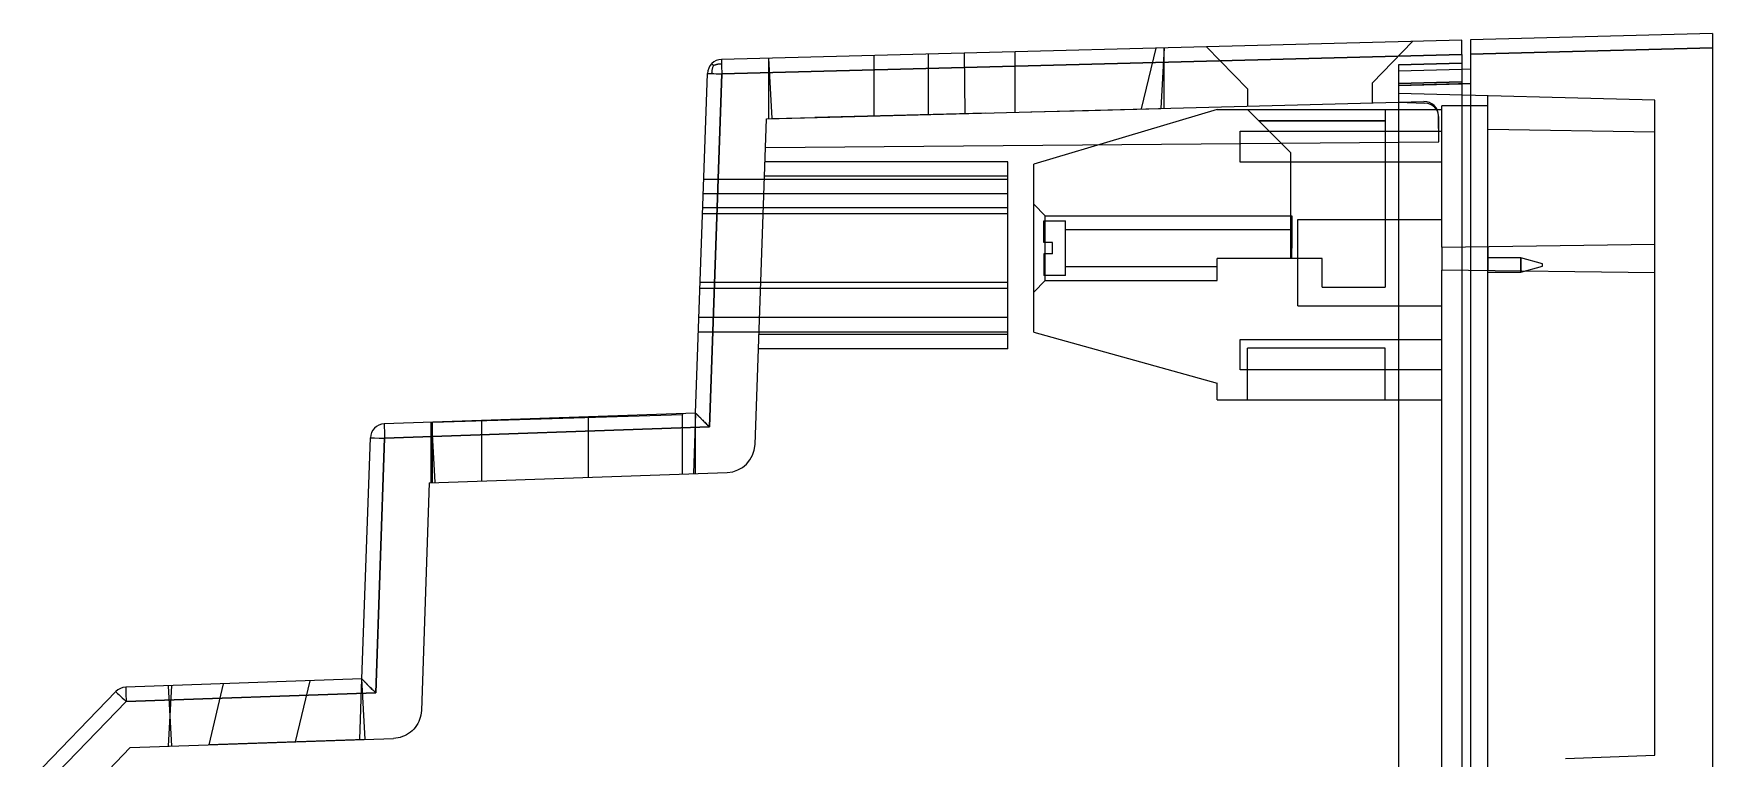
# Model space of a CAD drawing. Header units: millimetres. Extents: x -58 to 0.6, y -144 to -51.8.
# Drawn here: x -58 to 0.3, y -77 to -51.8 of the extents above; entities that cross this region are included whole.
import ezdxf

# ---------------------------------------------------------------- set-up
doc = ezdxf.new("R2010")
doc.units = ezdxf.units.MM
doc.layers.add('MAIN-1', color=7, linetype='Continuous')
doc.layers.add('MAIN-2', color=7, linetype='Continuous')

msp = doc.modelspace()

# ---------------------------------------------------------------- linework, layer by layer
at = {"layer": 'MAIN-1'}
for p, q in [((0.3, -51.822), (-8.1, -52.042)), ((0.3, -51.822), (0.3, -52.322)), ((-8.4, -52.05), (-34.111, -52.723)), ((-8.4, -52.55), (-8.4, -52.05)), ((-8.1, -52.042), (-8.1, -52.542)), ((-8.1, -52.542), (0.3, -52.322)), ((0.3, -52.322), (0.3, -81.396)), ((-34.45, -52.868), (-34.449, -52.869)), ((-34.449, -52.869), (-34.448, -52.871)), ((-34.448, -52.871), (-34.445, -52.874)), ((-34.445, -52.874), (-34.441, -52.878)), ((-34.441, -52.878), (-34.435, -52.884)), ((-34.433, -53.05), (-34.439, -53.073)), ((-34.435, -52.884), (-34.428, -52.891)), ((-34.426, -53.026), (-34.433, -53.05)), ((-34.428, -52.891), (-34.42, -52.9)), ((-34.418, -53.002), (-34.426, -53.026)), ((-34.42, -52.9), (-34.41, -52.909)), ((-34.409, -52.979), (-34.418, -53.002)), ((-34.41, -52.909), (-34.4, -52.92)), ((-34.399, -52.955), (-34.409, -52.979)), ((-34.4, -52.92), (-34.388, -52.932)), ((-34.388, -52.932), (-34.399, -52.955)), ((-34.388, -52.932), (-34.363, -52.921)), ((-34.363, -52.921), (-34.337, -52.91)), ((-34.337, -52.91), (-34.311, -52.901)), ((-34.311, -52.901), (-34.285, -52.893)), ((-34.285, -52.893), (-34.259, -52.886)), ((-34.259, -52.886), (-34.233, -52.88)), ((-34.233, -52.88), (-34.206, -52.876)), ((-34.206, -52.876), (-34.177, -52.872)), ((-34.177, -52.872), (-34.146, -52.871)), ((-34.146, -52.871), (-34.11, -52.87)), ((-34.102, -53.223), (-8.4, -52.55)), ((-8.4, -52.55), (-8.4, -141.109)), ((-8.1, -52.542), (-8.1, -141.118)), ((-35.01, -65.007), (-34.598, -53.206)), ((-34.531, -65.49), (-34.102, -53.223)), ((-34.452, -53.178), (-34.453, -53.211)), ((-34.45, -53.149), (-34.452, -53.178)), ((-34.447, -53.122), (-34.45, -53.149)), ((-34.443, -53.097), (-34.447, -53.122)), ((-34.439, -53.073), (-34.443, -53.097)), ((-8.1, -53.063), (-8.4, -53.071)), ((-8.4, -53.571), (-8.1, -53.563)), ((-35.01, -65.007), (-45.822, -65.384)), ((-35.01, -65.007), (-35.009, -65.008)), ((-35.009, -65.008), (-35.007, -65.01)), ((-35.007, -65.01), (-35.003, -65.014)), ((-35.003, -65.014), (-34.998, -65.019)), ((-34.998, -65.019), (-34.991, -65.026)), ((-34.991, -65.026), (-34.983, -65.035)), ((-34.983, -65.035), (-34.973, -65.045)), ((-34.973, -65.045), (-34.961, -65.057)), ((-34.961, -65.057), (-34.948, -65.071)), ((-34.948, -65.071), (-34.934, -65.085)), ((-34.934, -65.085), (-34.918, -65.101)), ((-34.918, -65.101), (-34.901, -65.118)), ((-34.901, -65.118), (-34.884, -65.136)), ((-34.884, -65.136), (-34.865, -65.155)), ((-34.865, -65.155), (-34.845, -65.174)), ((-34.845, -65.174), (-34.825, -65.195)), ((-34.825, -65.195), (-34.805, -65.215)), ((-34.805, -65.215), (-34.783, -65.237)), ((-34.783, -65.237), (-34.761, -65.259)), ((-34.761, -65.259), (-34.738, -65.283)), ((-34.738, -65.283), (-34.713, -65.308)), ((-46.597, -74.246), (-46.304, -65.867)), ((-45.809, -65.884), (-34.531, -65.49)), ((-34.713, -65.308), (-34.686, -65.334)), ((-34.686, -65.334), (-34.658, -65.363)), ((-34.658, -65.363), (-34.628, -65.392)), ((-34.628, -65.392), (-34.597, -65.424)), ((-34.597, -65.424), (-34.565, -65.456)), ((-34.565, -65.456), (-34.531, -65.49)), ((-46.118, -74.73), (-45.809, -65.884)), ((-46.597, -74.246), (-54.8, -74.533)), ((-46.596, -74.247), (-46.597, -74.246)), ((-46.597, -74.246), (-46.597, -74.246)), ((-46.597, -74.246), (-46.597, -74.246)), ((-46.597, -74.246), (-46.597, -74.246)), ((-46.597, -74.246), (-46.597, -74.246)), ((-46.597, -74.246), (-46.597, -74.246)), ((-46.597, -74.246), (-46.597, -74.246)), ((-46.597, -74.246), (-46.597, -74.246)), ((-46.594, -74.249), (-46.596, -74.247)), ((-46.591, -74.253), (-46.594, -74.249)), ((-46.586, -74.258), (-46.591, -74.253)), ((-46.579, -74.265), (-46.586, -74.258)), ((-46.571, -74.274), (-46.579, -74.265)), ((-46.56, -74.285), (-46.571, -74.274)), ((-46.548, -74.297), (-46.56, -74.285)), ((-46.534, -74.311), (-46.548, -74.297)), ((-46.519, -74.327), (-46.534, -74.311)), ((-46.502, -74.344), (-46.519, -74.327)), ((-46.484, -74.362), (-46.502, -74.344)), ((-46.465, -74.382), (-46.484, -74.362)), ((-46.444, -74.402), (-46.465, -74.382)), ((-46.423, -74.423), (-46.444, -74.402)), ((-46.402, -74.445), (-46.423, -74.423)), ((-46.379, -74.467), (-46.402, -74.445)), ((-46.356, -74.491), (-46.379, -74.467)), ((-46.332, -74.515), (-46.356, -74.491)), ((-46.306, -74.541), (-46.332, -74.515)), ((-46.279, -74.569), (-46.306, -74.541)), ((-46.249, -74.598), (-46.279, -74.569)), ((-46.219, -74.629), (-46.249, -74.598)), ((-55.142, -74.685), (-58, -77.644)), ((-57.504, -77.846), (-54.787, -75.032)), ((-54.787, -75.032), (-46.118, -74.73)), ((-46.186, -74.661), (-46.219, -74.629)), ((-46.153, -74.695), (-46.186, -74.661)), ((-46.118, -74.73), (-46.153, -74.695)), ((-46.487, -76.344), (-51.916, -76.533))]:
    msp.add_line(p, q, dxfattribs=at)
for centre, start, end in [((-34.098, -53.223), 134.74993, 178), ((-34.098, -53.223), 91.49947, 134.74993), ((-45.805, -65.884), 92.00001, 178), ((-54.782, -75.032), 92.00001, 136.00001)]:
    msp.add_arc(centre, 0.5, start, end, dxfattribs=at)
for centre, major_axis, ratio, start_param, end_param in [((-34.098, -53.223), (0.013, -0.5), 0.008724, 3.141593, 3.926845), ((-34.098, -53.223), (0.013, -0.5), 0.008724, -2.356341, -1.57102), ((-34.098, -53.223), (-0.5, 0.017), 0.000305, 0, 0.781837), ((-34.098, -53.223), (-0.5, 0.017), 0.000305, 0.781837, 1.562075), ((-45.805, -65.884), (-0.5, 0.017), 0.000305, 0, 1.562076), ((-45.805, -65.884), (0.017, -0.5), 0.008721, -3.141593, -1.571101), ((-54.782, -75.032), (0.017, -0.5), 0.008721, -3.141593, -1.571101), ((-54.782, -75.032), (-0.36, 0.347), 0.006062, 0, 1.56452)]:
    msp.add_ellipse(centre, major_axis=major_axis, ratio=ratio, start_param=start_param, end_param=end_param, dxfattribs=at)
at = {"layer": 'MAIN-2'}
for p, q in [((0.3, -51.822), (0.3, -51.822)), ((-23.909, -54.557), (-23.909, -52.456)), ((-19.028, -52.328), (-19.543, -54.443)), ((-18.739, -52.321), (-18.85, -54.424)), ((-18.739, -52.321), (-18.739, -52.321)), ((-18.739, -52.321), (-18.739, -52.321)), ((-18.739, -52.321), (-18.739, -52.321)), ((-18.739, -52.321), (-18.739, -52.321)), ((-18.739, -52.321), (-18.739, -52.321)), ((-18.739, -52.321), (-18.739, -52.321)), ((-18.739, -52.321), (-18.739, -52.321)), ((-18.739, -52.321), (-18.739, -52.321)), ((-18.739, -52.321), (-18.739, -52.321)), ((-18.739, -52.321), (-18.739, -52.321)), ((-18.739, -52.321), (-18.739, -52.321)), ((-18.739, -54.421), (-18.739, -52.321)), ((-17.27, -52.282), (-17.27, -52.282)), ((-17.27, -52.282), (-17.27, -52.282)), ((-17.27, -52.282), (-17.27, -52.282)), ((-17.27, -52.282), (-17.27, -52.282)), ((-17.27, -52.282), (-15.85, -53.745)), ((-11.51, -53.532), (-10.11, -52.095)), ((-10.11, -52.095), (-10.11, -52.095)), ((-10.11, -52.095), (-10.11, -52.095)), ((-10.11, -52.095), (-10.11, -52.095)), ((-10.11, -52.095), (-10.11, -52.095)), ((-8.4, -52.05), (-8.4, -52.05)), ((-8.1, -52.042), (-8.1, -52.042)), ((0.3, -52.322), (-8.1, -52.542)), ((-34.45, -52.868), (-34.449, -52.869)), ((-34.449, -52.869), (-34.448, -52.871)), ((-34.448, -52.871), (-34.445, -52.874)), ((-34.445, -52.874), (-34.441, -52.878)), ((-34.441, -52.878), (-34.435, -52.884)), ((-34.433, -53.05), (-34.439, -53.073)), ((-34.435, -52.884), (-34.428, -52.891)), ((-34.426, -53.026), (-34.433, -53.05)), ((-34.428, -52.891), (-34.42, -52.9)), ((-34.418, -53.002), (-34.426, -53.026)), ((-34.42, -52.9), (-34.41, -52.909)), ((-34.409, -52.979), (-34.418, -53.002)), ((-34.41, -52.909), (-34.4, -52.92)), ((-34.399, -52.955), (-34.409, -52.979)), ((-34.4, -52.92), (-34.388, -52.932)), ((-34.388, -52.933), (-34.399, -52.955)), ((-34.388, -52.932), (-34.365, -52.922)), ((-34.365, -52.922), (-34.342, -52.912)), ((-34.342, -52.912), (-34.318, -52.903)), ((-34.318, -52.903), (-34.295, -52.895)), ((-34.295, -52.895), (-34.271, -52.889)), ((-34.271, -52.889), (-34.248, -52.883)), ((-34.248, -52.883), (-34.223, -52.878)), ((-34.223, -52.878), (-34.198, -52.875)), ((-34.198, -52.875), (-34.172, -52.872)), ((-34.172, -52.872), (-34.143, -52.87)), ((-34.143, -52.87), (-34.11, -52.87)), ((-34.111, -52.723), (-34.111, -52.723)), ((-8.4, -52.551), (-34.102, -53.224)), ((-32.466, -52.68), (-32.466, -52.68)), ((-32.466, -52.68), (-32.466, -52.68)), ((-32.466, -52.68), (-32.466, -52.68)), ((-32.466, -52.68), (-32.466, -52.68)), ((-32.466, -52.68), (-32.466, -52.68)), ((-32.466, -52.68), (-32.466, -52.68)), ((-32.466, -52.68), (-32.466, -52.68)), ((-32.466, -52.68), (-32.466, -52.68)), ((-32.466, -52.68), (-32.466, -52.68)), ((-32.466, -52.68), (-32.466, -52.68)), ((-32.466, -52.68), (-32.466, -52.68)), ((-32.466, -52.68), (-32.466, -52.68)), ((-32.356, -54.778), (-32.466, -52.68)), ((-32.466, -54.781), (-32.466, -52.68)), ((-28.816, -52.585), (-28.816, -54.685)), ((-26.923, -54.636), (-26.923, -52.535)), ((-25.685, -52.503), (-25.66, -54.603)), ((-10.6, -52.913), (-8.4, -52.856)), ((-8.4, -52.856), (-10.6, -52.913)), ((-8.4, -52.856), (-10.6, -52.913)), ((-10.6, -52.913), (-10.6, -52.913)), ((-10.6, -52.913), (-10.6, -52.914)), ((-10.6, -52.914), (-10.6, -52.916)), ((-10.6, -52.916), (-10.6, -52.919)), ((-10.6, -52.919), (-10.6, -52.924)), ((-10.6, -52.924), (-10.6, -52.93)), ((-10.6, -52.93), (-10.6, -52.938)), ((-10.6, -52.938), (-10.6, -52.947)), ((-10.6, -52.947), (-10.6, -52.957)), ((-10.6, -52.957), (-10.6, -52.968)), ((-10.6, -52.968), (-10.6, -52.981)), ((-10.6, -52.981), (-10.6, -52.995)), ((-10.6, -52.995), (-10.6, -53.01)), ((-10.6, -53.01), (-10.6, -53.027)), ((-10.6, -53.027), (-10.6, -53.044)), ((-10.6, -53.044), (-10.6, -53.063)), ((-8.4, -52.856), (-8.4, -52.856)), ((-35.01, -65.007), (-34.598, -53.206)), ((-34.598, -53.206), (-34.598, -53.206)), ((-34.102, -53.223), (-34.531, -65.49)), ((-34.452, -53.178), (-34.453, -53.211)), ((-34.45, -53.149), (-34.452, -53.178)), ((-34.448, -53.122), (-34.45, -53.149)), ((-34.444, -53.097), (-34.448, -53.122)), ((-34.439, -53.073), (-34.444, -53.097)), ((-11.51, -53.532), (-11.51, -53.532)), ((-11.51, -54.232), (-11.51, -53.532)), ((-11.51, -53.532), (-11.51, -53.532)), ((-11.51, -53.532), (-11.51, -53.532)), ((-11.51, -53.532), (-11.51, -53.532)), ((-10.6, -53.063), (-10.6, -53.083)), ((-8.4, -53.071), (-10.6, -53.129)), ((-10.6, -53.083), (-10.6, -53.103)), ((-10.6, -53.103), (-10.6, -53.125)), ((-10.6, -53.125), (-10.6, -53.148)), ((-10.6, -53.129), (-10.6, -53.129)), ((-10.6, -53.148), (-10.6, -53.171)), ((-10.6, -53.171), (-10.6, -53.196)), ((-10.6, -53.196), (-10.6, -53.221)), ((-10.6, -53.221), (-10.6, -53.247)), ((-10.6, -53.247), (-10.6, -53.273)), ((-10.6, -53.273), (-10.6, -53.301)), ((-10.6, -53.301), (-10.6, -53.328)), ((-10.6, -53.328), (-10.6, -53.356)), ((-10.6, -53.356), (-10.6, -53.385)), ((-10.6, -53.385), (-10.6, -53.413)), ((-10.6, -53.413), (-10.6, -53.443)), ((-10.6, -53.443), (-10.6, -53.472)), ((-10.6, -53.472), (-10.6, -53.502)), ((-10.6, -53.502), (-10.6, -53.532)), ((-8.4, -53.505), (-10.6, -53.563)), ((-10.6, -53.563), (-8.4, -53.505)), ((-10.6, -53.532), (-10.6, -53.563)), ((-8.1, -53.563), (-10.6, -53.628)), ((-10.6, -53.563), (-10.6, -127.839)), ((-10.6, -53.628), (-8.4, -53.571)), ((-8.1, -53.063), (-8.1, -53.063)), ((-32.551, -54.783), (-10.6, -54.208)), ((-15.85, -53.745), (-15.85, -53.745)), ((-15.85, -53.745), (-15.85, -54.346)), ((-15.85, -53.745), (-15.85, -53.745)), ((-15.85, -53.745), (-15.85, -53.745)), ((-15.85, -53.745), (-15.85, -53.745)), ((-10.6, -53.908), (-10.6, -53.908)), ((-1.7, -54.141), (-10.6, -53.91)), ((-10.6, -54.208), (-9.721, -54.185)), ((-10.6, -54.208), (-10.6, -54.208)), ((-10.6, -54.208), (-10.6, -54.208)), ((-10.6, -54.208), (-10.6, -54.208)), ((-10.6, -54.208), (-10.6, -54.208)), ((-10.6, -54.208), (-10.6, -54.208)), ((-10.6, -54.208), (-9.683, -54.24)), ((-9.721, -54.185), (-9.721, -54.185)), ((-7.5, -53.989), (-7.5, -53.989)), ((-7.5, -53.989), (-7.5, -53.989)), ((-7.5, -54.33), (-7.5, -53.989)), ((-1.7, -59.142), (-1.7, -54.141)), ((-1.7, -54.141), (-1.7, -54.141)), ((-1.7, -54.141), (-1.7, -54.141)), ((-1.7, -54.141), (-1.7, -54.141)), ((-32.947, -66.105), (-32.551, -54.783)), ((-32.551, -54.783), (-32.551, -54.783)), ((-32.551, -54.783), (-32.551, -54.783)), ((-32.551, -54.783), (-32.551, -54.783)), ((-32.466, -54.781), (-32.466, -54.781)), ((-32.466, -54.781), (-32.466, -54.781)), ((-32.466, -54.781), (-32.466, -54.781)), ((-32.466, -54.781), (-32.466, -54.781)), ((-32.466, -54.781), (-32.466, -54.781)), ((-32.466, -54.781), (-32.466, -54.781)), ((-32.466, -54.781), (-32.466, -54.781)), ((-32.356, -54.778), (-30.875, -54.739)), ((-32.356, -54.778), (-32.356, -54.778)), ((-32.356, -54.778), (-32.356, -54.778)), ((-32.356, -54.778), (-32.356, -54.778)), ((-32.356, -54.778), (-32.356, -54.778)), ((-32.356, -54.778), (-32.356, -54.778)), ((-32.356, -54.778), (-32.356, -54.778)), ((-32.356, -54.778), (-32.356, -54.778)), ((-32.356, -54.778), (-32.356, -54.778)), ((-24.931, -54.584), (-30.875, -54.739)), ((-23.367, -54.543), (-21.365, -54.49)), ((-16.9, -54.459), (-23.27, -56.359)), ((-21.365, -54.49), (-18.85, -54.424)), ((-18.85, -54.424), (-18.85, -54.424)), ((-18.85, -54.424), (-18.85, -54.424)), ((-18.85, -54.424), (-18.85, -54.424)), ((-18.85, -54.424), (-18.85, -54.424)), ((-18.85, -54.424), (-18.85, -54.424)), ((-18.85, -54.424), (-18.85, -54.424)), ((-18.85, -54.424), (-18.85, -54.424)), ((-18.85, -54.424), (-18.85, -54.424)), ((-18.739, -54.421), (-18.739, -54.421)), ((-18.739, -54.421), (-18.739, -54.421)), ((-18.739, -54.421), (-18.739, -54.421)), ((-18.739, -54.421), (-18.739, -54.421)), ((-18.739, -54.421), (-18.739, -54.421)), ((-16.9, -54.459), (-16.9, -54.459)), ((-16.9, -54.459), (-16.9, -54.459)), ((-16.9, -54.459), (-9.1, -54.459)), ((-15.85, -54.346), (-15.85, -54.346)), ((-15.85, -54.346), (-15.85, -54.346)), ((-15.85, -54.346), (-15.85, -54.346)), ((-15.85, -54.346), (-15.85, -54.346)), ((-15.85, -54.459), (-15.85, -54.459)), ((-15.85, -54.459), (-15.85, -54.459)), ((-15.85, -54.459), (-15.85, -54.459)), ((-15.85, -54.459), (-15.85, -54.459)), ((-15.85, -54.459), (-15.45, -54.859)), ((-11.51, -54.232), (-11.51, -54.232)), ((-11.51, -54.232), (-11.51, -54.232)), ((-11.51, -54.232), (-11.51, -54.232)), ((-11.51, -54.232), (-11.51, -54.232)), ((-11.06, -54.459), (-11.06, -54.459)), ((-11.06, -54.459), (-11.06, -54.459)), ((-11.06, -54.459), (-11.06, -54.459)), ((-11.06, -54.459), (-11.06, -54.459)), ((-11.06, -54.459), (-11.06, -54.859)), ((-9.683, -54.24), (-9.683, -54.24)), ((-9.2, -55.582), (-9.208, -54.681)), ((-9.208, -54.681), (-9.208, -54.681)), ((-9.2, -55.582), (-9.2, -54.74)), ((-9.2, -54.74), (-9.2, -54.74)), ((-7.5, -54.33), (-9.1, -54.33)), ((-9.1, -59.245), (-9.1, -54.33)), ((-9.1, -54.33), (-9.1, -54.33)), ((-9.1, -54.459), (-9.1, -54.459)), ((-9.1, -54.459), (-9.1, -54.459)), ((-7.5, -54.33), (-7.5, -54.33)), ((-7.5, -54.33), (-7.5, -54.33)), ((-7.5, -54.33), (-7.5, -54.33)), ((-7.5, -54.33), (-7.5, -54.33)), ((-7.5, -54.33), (-7.5, -54.33)), ((-7.5, -59.223), (-7.5, -54.33)), ((-16.1, -55.209), (-16.1, -55.209)), ((-16.1, -55.209), (-16.1, -55.209)), ((-16.1, -55.209), (-9.1, -55.209)), ((-16.1, -56.289), (-16.1, -55.209)), ((-11.06, -54.859), (-15.45, -54.859)), ((-15.45, -54.859), (-11.06, -54.859)), ((-15.45, -54.859), (-11.06, -54.859)), ((-11.06, -54.859), (-15.45, -54.859)), ((-11.06, -54.859), (-15.45, -54.859)), ((-15.45, -54.859), (-11.06, -54.859)), ((-15.45, -54.859), (-11.06, -54.859)), ((-14.35, -55.959), (-15.45, -54.859)), ((-11.06, -54.859), (-15.45, -54.859)), ((-11.06, -54.859), (-11.06, -60.634)), ((-9.1, -55.209), (-9.1, -55.209)), ((-9.1, -55.209), (-9.1, -55.209)), ((-7.5, -55.141), (-7.5, -55.141)), ((-7.5, -55.141), (-1.7, -55.242)), ((-7.5, -55.141), (-7.5, -55.141)), ((-1.7, -55.242), (-1.7, -55.242)), ((-1.7, -55.242), (-1.7, -55.242)), ((-32.586, -55.786), (-9.2, -55.582)), ((-32.586, -55.786), (-32.586, -55.786)), ((-32.586, -55.786), (-32.586, -55.786)), ((-14.35, -55.959), (-14.35, -55.959)), ((-14.35, -55.959), (-14.35, -55.959)), ((-14.35, -55.959), (-14.35, -55.959)), ((-14.35, -55.959), (-14.35, -55.959)), ((-14.35, -55.959), (-14.35, -59.643)), ((-9.2, -55.582), (-9.2, -55.582)), ((-9.2, -55.582), (-9.2, -55.582)), ((-24.164, -56.279), (-32.604, -56.279)), ((-32.604, -56.279), (-32.604, -56.279)), ((-24.164, -56.785), (-24.164, -56.279)), ((-24.164, -56.279), (-24.164, -56.279)), ((-23.27, -56.359), (-23.27, -56.359)), ((-23.27, -62.199), (-23.27, -56.359)), ((-23.27, -56.359), (-23.27, -56.359)), ((-16.1, -56.289), (-16.1, -56.289)), ((-9.1, -56.289), (-16.1, -56.289)), ((-16.1, -56.289), (-16.1, -56.289)), ((-9.1, -56.289), (-9.1, -56.289)), ((-9.1, -59.245), (-9.1, -56.289)), ((-9.1, -56.289), (-9.1, -56.289)), ((-34.726, -56.879), (-24.164, -56.879)), ((-34.726, -56.879), (-24.164, -56.879)), ((-34.726, -56.879), (-24.164, -56.879)), ((-34.726, -56.879), (-24.164, -56.879)), ((-24.164, -56.78), (-32.621, -56.78)), ((-24.164, -59.78), (-24.164, -56.78)), ((-34.743, -57.38), (-24.164, -57.38)), ((-34.768, -58.09), (-34.768, -58.09)), ((-34.768, -58.09), (-34.768, -58.09)), ((-24.164, -58.09), (-34.768, -58.09)), ((-24.164, -57.881), (-34.761, -57.881)), ((-24.164, -57.881), (-34.761, -57.881)), ((-24.164, -57.881), (-34.761, -57.881)), ((-24.164, -57.881), (-34.761, -57.881)), ((-24.164, -57.881), (-34.761, -57.881)), ((-24.164, -57.881), (-34.761, -57.881)), ((-34.761, -58.09), (-34.761, -58.09)), ((-24.164, -58.09), (-24.164, -58.09)), ((-24.164, -58.09), (-24.164, -58.09)), ((-24.164, -58.09), (-24.164, -58.09)), ((-22.87, -58.154), (-23.27, -57.754)), ((-22.87, -58.154), (-23.27, -57.754)), ((-22.87, -58.154), (-23.27, -57.754)), ((-22.87, -58.154), (-23.27, -57.754)), ((-22.87, -59.279), (-22.87, -58.154)), ((-22.87, -59.279), (-22.87, -58.154)), ((-22.87, -59.279), (-22.87, -58.154)), ((-22.87, -59.279), (-22.87, -58.154)), ((-22.87, -58.154), (-14.35, -58.154)), ((-22.87, -58.154), (-14.31, -58.154)), ((-22.87, -58.154), (-14.35, -58.154)), ((-22.87, -58.154), (-14.31, -58.154)), ((-14.31, -58.154), (-14.31, -59.279)), ((-14.1, -59.78), (-14.1, -58.28)), ((-14.1, -58.28), (-9.1, -58.28)), ((-22.92, -58.329), (-22.17, -58.329)), ((-22.92, -59.079), (-22.92, -58.329)), ((-22.92, -58.329), (-22.17, -58.329)), ((-22.17, -60.229), (-22.17, -58.329)), ((-22.17, -58.629), (-14.31, -58.629)), ((-22.17, -58.629), (-14.31, -58.629)), ((-22.62, -59.079), (-22.92, -59.079)), ((-22.92, -59.079), (-22.92, -59.079)), ((-22.92, -59.079), (-22.92, -59.079)), ((-22.87, -60.404), (-22.87, -59.279)), ((-22.87, -60.404), (-22.87, -59.279)), ((-22.87, -60.404), (-22.87, -59.279)), ((-22.87, -60.404), (-22.87, -59.279)), ((-22.62, -59.479), (-22.62, -59.079)), ((-22.62, -59.079), (-22.62, -59.079)), ((-22.62, -59.079), (-22.62, -59.079)), ((-14.31, -59.643), (-14.31, -59.279)), ((-9.1, -59.245), (-1.7, -59.142)), ((-9.1, -59.245), (-9.1, -60.037)), ((-9.1, -59.245), (-9.1, -59.245)), ((-9.1, -59.245), (-9.1, -59.245)), ((-7.5, -59.223), (-7.5, -59.223)), ((-7.5, -59.223), (-7.5, -60.059)), ((-7.5, -59.223), (-7.5, -59.223)), ((-7.5, -59.223), (-7.5, -59.223)), ((-7.5, -60.059), (-7.5, -59.223)), ((-7.5, -59.223), (-7.5, -59.223)), ((-1.7, -60.14), (-1.7, -59.142)), ((-1.7, -59.142), (-1.7, -59.142)), ((-1.7, -59.142), (-1.7, -59.142)), ((-24.164, -62.78), (-24.164, -59.78)), ((-22.62, -59.479), (-22.92, -59.479)), ((-22.92, -59.479), (-22.92, -60.229)), ((-22.92, -59.479), (-22.92, -59.479)), ((-22.92, -59.479), (-22.92, -59.479)), ((-22.62, -59.479), (-22.62, -59.479)), ((-22.62, -59.479), (-22.62, -59.479)), ((-16.9, -59.929), (-22.17, -59.929)), ((-16.9, -59.929), (-22.17, -59.929)), ((-14.35, -59.643), (-16.9, -59.643)), ((-16.9, -60.404), (-16.9, -59.643)), ((-16.9, -59.643), (-16.9, -59.643)), ((-16.9, -59.643), (-16.9, -59.643)), ((-16.9, -59.643), (-16.9, -59.643)), ((-16.9, -59.643), (-16.9, -59.643)), ((-16.9, -59.643), (-16.9, -59.643)), ((-16.9, -59.643), (-16.9, -59.643)), ((-14.35, -59.643), (-14.35, -59.643)), ((-14.35, -59.643), (-14.35, -59.643)), ((-14.35, -59.643), (-14.35, -59.643)), ((-14.35, -59.643), (-14.35, -59.643)), ((-14.35, -59.643), (-14.35, -59.643)), ((-14.35, -59.643), (-14.35, -59.643)), ((-13.248, -59.643), (-14.35, -59.643)), ((-14.31, -59.643), (-14.31, -59.643)), ((-14.31, -59.643), (-14.31, -59.643)), ((-14.31, -59.643), (-14.31, -59.643)), ((-14.31, -59.643), (-14.31, -59.643)), ((-14.1, -61.28), (-14.1, -59.78)), ((-13.248, -59.643), (-13.248, -59.643)), ((-13.248, -59.643), (-13.248, -59.643)), ((-13.248, -59.643), (-13.248, -59.643)), ((-13.248, -60.634), (-13.248, -59.643)), ((-13.248, -59.643), (-13.248, -59.643)), ((-1.701, -60.14), (-9.1, -60.037)), ((-9.1, -60.037), (-9.1, -60.037)), ((-9.1, -60.037), (-9.1, -60.037)), ((-9.1, -133.623), (-9.1, -60.037)), ((-9.1, -62.449), (-9.1, -60.037)), ((-7.5, -59.609), (-7.5, -59.609)), ((-7.5, -59.609), (-7.5, -59.609)), ((-7.5, -59.609), (-7.5, -59.609)), ((-7.5, -59.609), (-7.5, -59.609)), ((-6.35, -59.609), (-7.5, -59.609)), ((-6.35, -59.609), (-6.35, -60.109)), ((-6.35, -59.609), (-6.35, -59.609)), ((-6.35, -60.109), (-6.35, -59.609)), ((-6.35, -59.609), (-6.35, -60.109)), ((-6.35, -59.609), (-6.35, -59.609)), ((-6.35, -60.109), (-6.35, -59.609)), ((-6.35, -59.609), (-6.35, -60.109)), ((-6.35, -59.609), (-6.35, -59.609)), ((-6.35, -60.109), (-6.35, -59.609)), ((-6.35, -59.609), (-6.35, -60.109)), ((-5.6, -59.819), (-6.35, -59.609)), ((-6.35, -60.109), (-6.35, -59.609)), ((-6.35, -59.609), (-6.35, -59.609)), ((-6.35, -60.109), (-5.6, -59.899)), ((-5.6, -59.819), (-5.6, -59.819)), ((-5.6, -59.819), (-5.6, -59.819)), ((-5.6, -59.819), (-5.6, -59.819)), ((-5.6, -59.819), (-5.6, -59.819)), ((-5.6, -59.899), (-5.6, -59.819)), ((-5.6, -59.899), (-5.6, -59.899)), ((-5.6, -59.899), (-5.6, -59.899)), ((-5.6, -59.899), (-5.6, -59.899)), ((-5.6, -59.899), (-5.6, -59.899)), ((-34.851, -60.469), (-34.851, -60.469)), ((-34.851, -60.469), (-34.851, -60.469)), ((-34.851, -60.469), (-34.851, -60.469)), ((-24.164, -60.469), (-34.851, -60.469)), ((-24.164, -60.469), (-24.164, -60.469)), ((-24.164, -60.469), (-24.164, -60.469)), ((-24.164, -60.469), (-24.164, -60.469)), ((-23.27, -60.804), (-22.87, -60.404)), ((-23.27, -60.804), (-22.87, -60.404)), ((-23.27, -60.804), (-22.87, -60.404)), ((-23.27, -60.804), (-22.87, -60.404)), ((-22.17, -60.229), (-22.92, -60.229)), ((-22.17, -60.229), (-22.92, -60.229)), ((-22.87, -60.404), (-16.9, -60.404)), ((-22.87, -60.404), (-16.9, -60.404)), ((-22.87, -60.404), (-16.9, -60.404)), ((-22.87, -60.404), (-16.9, -60.404)), ((-7.5, -60.059), (-7.5, -60.059)), ((-7.5, -60.059), (-7.5, -60.059)), ((-7.5, -60.059), (-7.5, -60.059)), ((-7.5, -60.059), (-7.5, -60.059)), ((-7.5, -81.495), (-7.5, -60.059)), ((-7.5, -60.109), (-7.5, -60.109)), ((-7.5, -60.109), (-7.5, -60.109)), ((-7.5, -60.109), (-7.5, -60.109)), ((-7.5, -60.109), (-7.5, -60.109)), ((-7.5, -60.109), (-6.35, -60.109)), ((-6.35, -60.109), (-6.35, -60.109)), ((-6.35, -60.109), (-6.35, -60.109)), ((-6.35, -60.109), (-6.35, -60.109)), ((-6.35, -60.109), (-6.35, -60.109)), ((-1.701, -76.898), (-1.701, -60.14)), ((-1.7, -60.14), (-1.7, -60.14)), ((-24.164, -60.677), (-34.859, -60.677)), ((-24.164, -60.677), (-34.859, -60.677)), ((-24.164, -60.677), (-34.859, -60.677)), ((-24.164, -60.677), (-34.859, -60.677)), ((-24.164, -60.677), (-34.859, -60.677)), ((-24.164, -60.677), (-34.859, -60.677)), ((-13.248, -60.634), (-13.248, -60.634)), ((-13.248, -60.634), (-13.248, -60.634)), ((-13.248, -60.634), (-13.248, -60.634)), ((-13.248, -60.634), (-11.06, -60.634)), ((-13.248, -60.634), (-13.248, -60.634)), ((-11.06, -60.634), (-11.06, -60.634)), ((-11.06, -60.634), (-11.06, -60.634)), ((-11.06, -60.634), (-11.06, -60.634)), ((-11.06, -60.634), (-11.06, -60.634)), ((-34.894, -61.679), (-24.164, -61.679)), ((-34.894, -61.679), (-24.164, -61.679)), ((-34.894, -61.679), (-24.164, -61.679)), ((-34.894, -61.679), (-24.164, -61.679)), ((-14.1, -61.28), (-9.1, -61.28)), ((-34.911, -62.18), (-24.164, -62.18)), ((-32.813, -62.279), (-32.813, -62.279)), ((-24.164, -62.279), (-32.813, -62.279)), ((-24.164, -62.279), (-24.164, -62.279)), ((-23.27, -62.199), (-23.27, -62.199)), ((-23.27, -62.199), (-16.9, -63.971)), ((-23.27, -62.199), (-23.27, -62.199)), ((-24.164, -62.78), (-32.831, -62.78)), ((-16.1, -62.449), (-16.1, -62.449)), ((-16.1, -62.449), (-16.1, -62.449)), ((-16.1, -62.449), (-9.1, -62.449)), ((-16.1, -63.509), (-16.1, -62.449)), ((-15.85, -62.749), (-15.85, -62.749)), ((-15.85, -62.749), (-15.85, -62.749)), ((-11.06, -62.749), (-15.85, -62.749)), ((-15.85, -62.749), (-15.85, -62.749)), ((-15.85, -64.549), (-15.85, -62.749)), ((-15.85, -62.749), (-15.85, -62.749)), ((-11.06, -62.749), (-11.06, -62.749)), ((-11.06, -62.749), (-11.06, -62.749)), ((-11.06, -62.749), (-11.06, -62.749)), ((-11.06, -64.549), (-11.06, -62.749)), ((-11.06, -62.749), (-11.06, -62.749)), ((-9.1, -62.449), (-9.1, -62.449)), ((-9.1, -62.449), (-9.1, -62.449)), ((-16.1, -63.509), (-16.1, -63.509)), ((-9.1, -63.509), (-16.1, -63.509)), ((-16.1, -63.509), (-16.1, -63.509)), ((-9.1, -63.509), (-9.1, -63.509)), ((-9.1, -63.509), (-9.1, -63.509)), ((-16.9, -63.971), (-16.9, -63.971)), ((-16.9, -63.971), (-16.9, -63.971)), ((-16.9, -64.549), (-16.9, -63.971)), ((-16.9, -64.549), (-16.9, -64.549)), ((-16.9, -64.549), (-9.1, -64.549)), ((-16.9, -64.549), (-16.9, -64.549)), ((-15.85, -64.549), (-15.85, -64.549)), ((-15.85, -64.549), (-15.85, -64.549)), ((-15.85, -64.549), (-15.85, -64.549)), ((-15.85, -64.549), (-15.85, -64.549)), ((-11.06, -64.549), (-11.06, -64.549)), ((-11.06, -64.549), (-11.06, -64.549)), ((-11.06, -64.549), (-11.06, -64.549)), ((-11.06, -64.549), (-11.06, -64.549)), ((-9.1, -64.549), (-9.1, -64.549)), ((-9.1, -64.549), (-9.1, -64.549)), ((-44.142, -65.326), (-35.463, -65.057)), ((-42.432, -67.367), (-42.432, -65.266)), ((-38.727, -67.238), (-38.727, -65.137)), ((-35.467, -65.023), (-35.462, -65.057)), ((-35.462, -67.124), (-35.462, -65.057)), ((-35.01, -65.007), (-35.083, -67.111)), ((-35.01, -65.007), (-35.01, -65.007)), ((-35.01, -65.007), (-35.01, -65.007)), ((-35.01, -65.007), (-35.01, -65.007)), ((-35.01, -65.007), (-35.01, -65.007)), ((-35.01, -65.007), (-35.01, -65.007)), ((-35.01, -65.007), (-35.01, -65.007)), ((-35.01, -65.007), (-35.01, -65.007)), ((-35.01, -65.007), (-35.01, -65.007)), ((-35.01, -65.007), (-35.01, -65.007)), ((-35.01, -65.007), (-35.01, -65.007)), ((-35.01, -65.007), (-35.01, -65.007)), ((-35.01, -65.007), (-35.01, -65.007)), ((-35.01, -65.007), (-35.01, -65.007)), ((-35.01, -67.108), (-35.01, -65.007)), ((-35.01, -65.007), (-35.009, -65.008)), ((-35.009, -65.008), (-35.007, -65.01)), ((-35.007, -65.01), (-35.003, -65.015)), ((-35.003, -65.015), (-34.997, -65.02)), ((-34.997, -65.02), (-34.99, -65.028)), ((-34.99, -65.028), (-34.981, -65.037)), ((-34.981, -65.037), (-34.97, -65.048)), ((-34.97, -65.048), (-34.957, -65.061)), ((-34.957, -65.061), (-34.943, -65.076)), ((-34.943, -65.076), (-34.928, -65.091)), ((-34.928, -65.091), (-34.911, -65.108)), ((-34.911, -65.108), (-34.893, -65.126)), ((-34.893, -65.126), (-34.874, -65.145)), ((-34.874, -65.145), (-34.854, -65.165)), ((-34.854, -65.165), (-34.834, -65.186)), ((-34.834, -65.186), (-34.813, -65.207)), ((-34.813, -65.207), (-34.791, -65.229)), ((-34.791, -65.229), (-34.768, -65.252)), ((-34.768, -65.252), (-34.744, -65.276)), ((-34.744, -65.276), (-34.719, -65.302)), ((-46.597, -74.246), (-46.304, -65.867)), ((-46.304, -65.867), (-46.304, -65.867)), ((-45.822, -65.384), (-45.822, -65.384)), ((-34.531, -65.49), (-45.809, -65.884)), ((-44.194, -65.328), (-44.194, -65.328)), ((-44.194, -65.328), (-44.194, -65.328)), ((-44.194, -65.328), (-44.194, -65.328)), ((-44.194, -67.429), (-44.194, -65.328)), ((-44.168, -65.327), (-44.168, -65.327)), ((-44.168, -65.327), (-44.168, -65.327)), ((-44.168, -65.327), (-44.168, -65.327)), ((-44.168, -65.327), (-44.168, -65.327)), ((-44.168, -65.327), (-44.168, -65.327)), ((-44.168, -65.327), (-44.168, -65.327)), ((-44.058, -67.424), (-44.168, -65.327)), ((-44.142, -65.326), (-44.142, -65.326)), ((-44.142, -65.326), (-44.142, -65.326)), ((-44.142, -67.427), (-44.142, -65.326)), ((-34.719, -65.302), (-34.692, -65.329)), ((-34.692, -65.329), (-34.663, -65.358)), ((-34.663, -65.358), (-34.632, -65.389)), ((-34.632, -65.389), (-34.6, -65.421)), ((-34.6, -65.421), (-34.566, -65.455)), ((-34.566, -65.455), (-34.531, -65.49)), ((-45.809, -65.884), (-46.118, -74.73)), ((-32.947, -66.105), (-32.947, -66.105)), ((-44.258, -67.431), (-44.534, -75.345)), ((-44.258, -67.431), (-33.911, -67.07)), ((-44.258, -67.431), (-44.258, -67.431)), ((-44.194, -67.429), (-44.194, -67.429)), ((-44.194, -67.429), (-44.194, -67.429)), ((-44.194, -67.429), (-44.194, -67.429)), ((-44.142, -67.427), (-44.142, -67.427)), ((-44.142, -67.427), (-44.142, -67.427)), ((-44.058, -67.424), (-44.058, -67.424)), ((-44.058, -67.424), (-44.058, -67.424)), ((-44.058, -67.424), (-44.058, -67.424)), ((-44.058, -67.424), (-44.058, -67.424)), ((-44.058, -67.424), (-44.058, -67.424)), ((-44.058, -67.424), (-44.058, -67.424)), ((-35.083, -67.111), (-35.083, -67.111)), ((-35.083, -67.111), (-35.083, -67.111)), ((-35.083, -67.111), (-35.083, -67.111)), ((-35.083, -67.111), (-35.083, -67.111)), ((-35.083, -67.111), (-35.083, -67.111)), ((-35.083, -67.111), (-35.083, -67.111)), ((-35.083, -67.111), (-35.083, -67.111)), ((-35.083, -67.111), (-35.083, -67.111)), ((-35.083, -67.111), (-35.083, -67.111)), ((-35.083, -67.111), (-35.083, -67.111)), ((-35.01, -67.108), (-35.01, -67.108)), ((-33.911, -67.07), (-33.911, -67.07)), ((-54.8, -74.533), (-54.8, -74.533)), ((-53.311, -76.582), (-53.201, -74.477)), ((-53.311, -74.481), (-53.311, -74.481)), ((-53.311, -74.481), (-53.311, -74.481)), ((-53.311, -74.481), (-53.311, -74.481)), ((-53.311, -74.481), (-53.311, -74.481)), ((-53.311, -74.481), (-53.311, -74.481)), ((-53.311, -74.481), (-53.311, -74.481)), ((-53.311, -74.481), (-53.311, -74.481)), ((-53.311, -74.481), (-53.311, -74.481)), ((-53.201, -76.578), (-53.311, -74.481)), ((-53.201, -74.477), (-53.201, -74.477)), ((-53.201, -74.477), (-53.201, -74.477)), ((-53.201, -74.477), (-53.201, -74.477)), ((-51.421, -74.415), (-51.916, -76.533)), ((-48.907, -76.428), (-48.392, -74.309)), ((-46.671, -76.35), (-46.597, -74.246)), ((-46.597, -74.246), (-46.597, -74.246)), ((-46.597, -74.246), (-46.597, -74.246)), ((-46.597, -74.246), (-46.597, -74.246)), ((-46.597, -74.246), (-46.597, -74.246)), ((-46.597, -74.246), (-46.597, -74.246)), ((-46.597, -74.246), (-46.597, -74.246)), ((-46.597, -74.246), (-46.597, -74.246)), ((-46.597, -74.246), (-46.597, -74.246)), ((-46.597, -74.246), (-46.597, -74.246)), ((-46.597, -74.246), (-46.597, -74.246)), ((-46.597, -74.246), (-46.597, -74.246)), ((-46.597, -74.246), (-46.597, -74.246)), ((-46.597, -74.246), (-46.597, -74.246)), ((-46.597, -74.246), (-46.597, -74.246)), ((-46.597, -74.246), (-46.597, -74.246)), ((-46.597, -74.246), (-46.597, -74.246)), ((-46.597, -74.246), (-46.597, -74.246)), ((-46.597, -74.246), (-46.597, -74.246)), ((-46.597, -74.246), (-46.597, -74.246)), ((-46.597, -74.246), (-46.597, -74.246)), ((-46.597, -74.246), (-46.597, -74.246)), ((-46.597, -74.246), (-46.597, -74.246)), ((-46.597, -74.246), (-46.597, -74.246)), ((-46.597, -74.246), (-46.597, -74.246)), ((-46.597, -74.246), (-46.597, -74.246)), ((-46.597, -74.246), (-46.597, -74.246)), ((-46.597, -74.246), (-46.597, -74.246)), ((-46.597, -74.246), (-46.597, -74.246)), ((-46.597, -74.246), (-46.597, -74.246)), ((-46.597, -74.246), (-46.597, -74.246)), ((-46.597, -74.246), (-46.597, -74.246)), ((-46.597, -74.246), (-46.597, -74.246)), ((-46.597, -74.246), (-46.597, -74.246)), ((-46.597, -74.246), (-46.597, -74.246)), ((-46.597, -74.246), (-46.597, -74.246)), ((-46.597, -74.246), (-46.597, -74.246)), ((-46.597, -74.246), (-46.597, -74.246)), ((-46.597, -74.246), (-46.597, -74.246)), ((-46.597, -74.246), (-46.597, -74.246)), ((-46.597, -74.246), (-46.597, -74.246)), ((-46.597, -74.246), (-46.597, -74.246)), ((-46.597, -74.246), (-46.597, -74.246)), ((-46.597, -74.246), (-46.597, -74.246)), ((-46.597, -74.246), (-46.597, -74.246)), ((-46.597, -74.246), (-46.597, -74.246)), ((-46.597, -74.246), (-46.597, -74.246)), ((-46.597, -74.246), (-46.597, -74.246)), ((-46.597, -74.246), (-46.597, -74.246)), ((-46.597, -74.246), (-46.597, -74.246)), ((-46.597, -74.246), (-46.597, -74.246)), ((-46.597, -74.246), (-46.597, -74.246)), ((-46.597, -74.246), (-46.597, -74.246)), ((-46.597, -74.246), (-46.597, -74.246)), ((-46.597, -74.246), (-46.597, -74.246)), ((-46.597, -74.246), (-46.597, -74.246)), ((-46.597, -74.246), (-46.597, -74.246)), ((-46.597, -74.246), (-46.597, -74.246)), ((-46.597, -74.246), (-46.597, -74.246)), ((-46.597, -74.246), (-46.597, -74.246)), ((-46.597, -74.246), (-46.597, -74.246)), ((-46.597, -74.246), (-46.597, -74.246)), ((-46.597, -74.246), (-46.597, -74.246)), ((-46.597, -74.246), (-46.597, -74.246)), ((-46.597, -74.246), (-46.597, -74.246)), ((-46.597, -74.246), (-46.597, -74.246)), ((-46.597, -74.246), (-46.596, -74.247)), ((-46.487, -76.344), (-46.597, -74.246)), ((-46.596, -74.247), (-46.594, -74.25)), ((-46.594, -74.25), (-46.59, -74.254)), ((-46.59, -74.254), (-46.585, -74.26)), ((-46.585, -74.26), (-46.577, -74.267)), ((-46.577, -74.267), (-46.568, -74.277)), ((-46.568, -74.277), (-46.557, -74.288)), ((-46.557, -74.288), (-46.545, -74.301)), ((-46.545, -74.301), (-46.53, -74.315)), ((-46.53, -74.315), (-46.515, -74.331)), ((-46.515, -74.331), (-46.498, -74.348)), ((-46.498, -74.348), (-46.48, -74.366)), ((-46.48, -74.366), (-46.461, -74.385)), ((-46.461, -74.385), (-46.442, -74.405)), ((-46.442, -74.405), (-46.421, -74.426)), ((-46.421, -74.426), (-46.4, -74.447)), ((-46.4, -74.447), (-46.378, -74.469)), ((-46.378, -74.469), (-46.355, -74.492)), ((-46.355, -74.492), (-46.331, -74.516)), ((-46.331, -74.516), (-46.306, -74.541)), ((-46.306, -74.541), (-46.279, -74.568)), ((-46.279, -74.568), (-46.25, -74.597)), ((-46.25, -74.597), (-46.219, -74.628)), ((-54.787, -75.032), (-57.504, -77.846)), ((-55.142, -74.685), (-55.142, -74.685)), ((-46.118, -74.73), (-54.787, -75.032)), ((-46.219, -74.628), (-46.187, -74.661)), ((-46.187, -74.661), (-46.153, -74.694)), ((-46.153, -74.694), (-46.118, -74.73)), ((-44.625, -75.728), (-44.661, -75.798)), ((-44.595, -75.655), (-44.625, -75.728)), ((-44.571, -75.58), (-44.595, -75.655)), ((-44.552, -75.504), (-44.571, -75.58)), ((-44.54, -75.425), (-44.552, -75.504)), ((-44.534, -75.345), (-44.54, -75.425)), ((-44.534, -75.345), (-44.534, -75.345)), ((-54.641, -76.628), (-45.502, -76.309)), ((-46.671, -76.35), (-46.671, -76.35)), ((-46.671, -76.35), (-46.671, -76.35)), ((-46.671, -76.35), (-46.671, -76.35)), ((-46.671, -76.35), (-46.671, -76.35)), ((-46.671, -76.35), (-46.671, -76.35)), ((-46.671, -76.35), (-46.671, -76.35)), ((-46.671, -76.35), (-46.671, -76.35)), ((-46.487, -76.344), (-46.487, -76.344)), ((-46.487, -76.344), (-46.487, -76.344)), ((-46.487, -76.344), (-46.487, -76.344)), ((-45.422, -76.303), (-45.502, -76.309)), ((-45.343, -76.292), (-45.422, -76.303)), ((-45.266, -76.274), (-45.343, -76.292)), ((-45.192, -76.249), (-45.266, -76.274)), ((-45.119, -76.219), (-45.192, -76.249)), ((-45.048, -76.184), (-45.119, -76.219)), ((-44.98, -76.143), (-45.048, -76.184)), ((-44.916, -76.097), (-44.98, -76.143)), ((-44.856, -76.045), (-44.916, -76.097)), ((-44.8, -75.99), (-44.856, -76.045)), ((-44.749, -75.93), (-44.8, -75.99)), ((-44.703, -75.866), (-44.749, -75.93)), ((-44.661, -75.798), (-44.703, -75.866)), ((-54.641, -76.628), (-55.9, -77.932)), ((-54.641, -76.628), (-54.641, -76.628)), ((-53.311, -76.582), (-53.311, -76.582)), ((-53.311, -76.582), (-53.311, -76.582)), ((-53.311, -76.582), (-53.311, -76.582)), ((-53.201, -76.578), (-53.201, -76.578)), ((-53.201, -76.578), (-53.201, -76.578)), ((-53.201, -76.578), (-53.201, -76.578)), ((-53.201, -76.578), (-53.201, -76.578)), ((-53.201, -76.578), (-53.201, -76.578)), ((-53.201, -76.578), (-53.201, -76.578)), ((-53.201, -76.578), (-53.201, -76.578)), ((-53.201, -76.578), (-53.201, -76.578)), ((-4.8, -77.006), (-1.7, -76.898))]:
    msp.add_line(p, q, dxfattribs=at)
msp.add_arc((-54.782, -75.032), 0.5, 92.00001, 136.00001, dxfattribs=at)
for centre, major_axis, ratio, start_param, end_param in [((-34.098, -53.223), (0.013, -0.5), 0.008724, -3.141592, -2.355979), ((-34.098, -53.223), (0.013, -0.5), 0.008724, -2.355979, -1.570863), ((-34.098, -53.223), (-0.5, 0.017), 0.000305, 0, 0.779885), ((-34.098, -53.223), (-0.5, 0.017), 0.000305, 0.779885, 1.562075), ((-9.708, -54.685), (-0.5, -0.004), 1, 3.141593, 4.729842), ((-9.7, -54.74), (0.5, 0), 1, 0, 1.53589), ((-45.805, -65.884), (-0.5, 0.017), 0.000305, -0.002798, 0.000017), ((-45.805, -65.884), (-0.5, 0.017), 0.000305, 0.000017, 1.562075), ((-45.805, -65.884), (0.017, -0.5), 0.008721, 3.141593, 4.712084), ((-33.946, -66.07), (1, 0), 1, -1.53589, -0.034599), ((-54.782, -75.032), (0.017, -0.5), 0.008721, 3.141593, 4.712084), ((-54.782, -75.032), (-0.36, 0.347), 0.006062, 0.000115, 1.564519)]:
    msp.add_ellipse(centre, major_axis=major_axis, ratio=ratio, start_param=start_param, end_param=end_param, dxfattribs=at)

doc.saveas('drawing.dxf')
